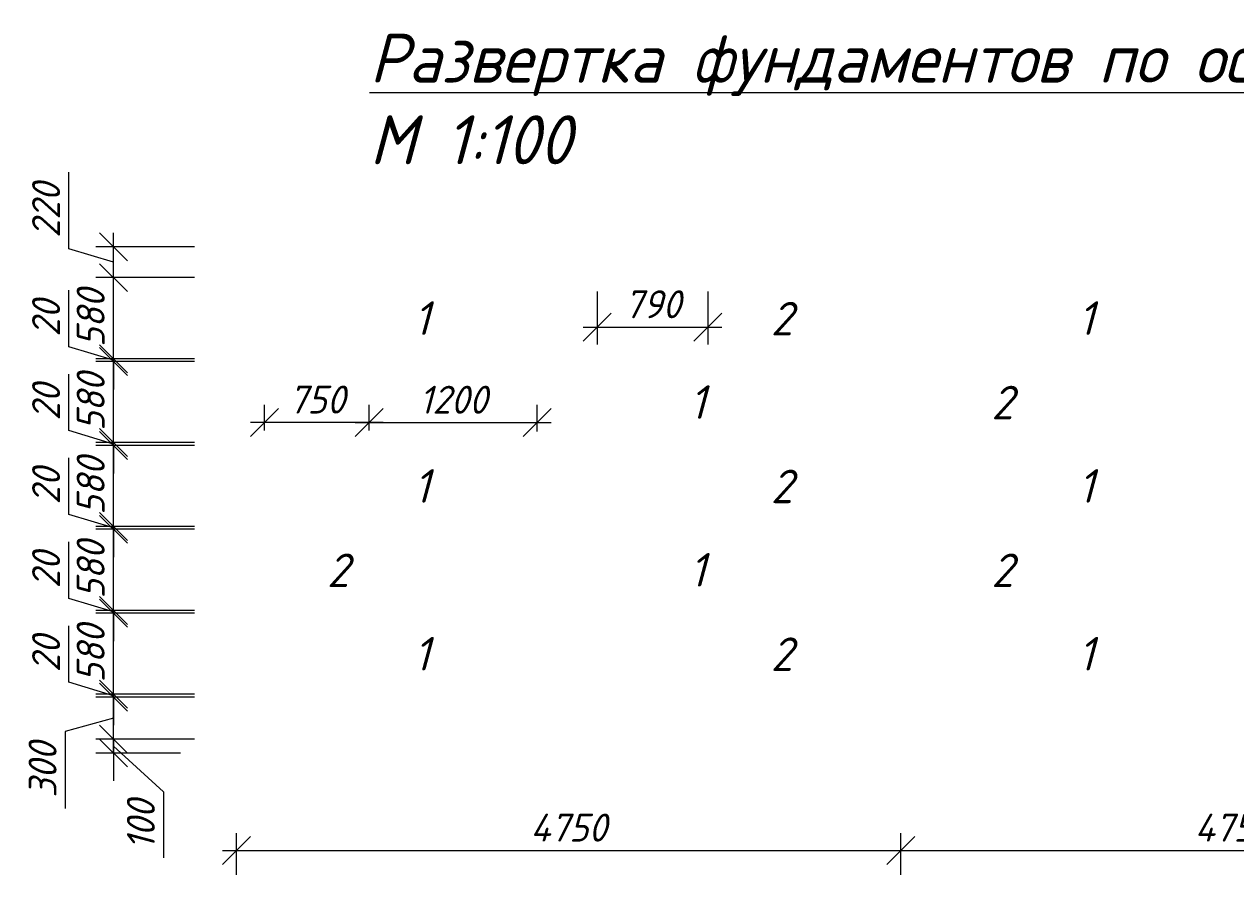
# Model space of a CAD drawing. Header units: millimetres. Extents: x 339888 to 1025294, y -263818 to -40540.
# Drawn here: x 1004120 to 1012783, y -233967 to -227783 of the extents above; entities that cross this region are included whole.
import ezdxf

# ---------------------------------------------------------------- set-up
doc = ezdxf.new("R2010")
doc.units = ezdxf.units.MM
doc.layers.get('0').update_dxf_attribs({"lineweight": 15})
doc.layers.add('0 @ 100', color=7, linetype='Continuous', lineweight=15)
doc.styles.add('ГОСТ 2', font='GOST_Common Italic.ttf', dxfattribs={"height": 2})
doc.styles.add('ГОСТ 3', font='GOST_Common Italic.ttf', dxfattribs={"height": 3})
doc.dimstyles.new('ГОСТ_2К', dxfattribs={"dimtxt": 2, "dimasz": 2, "dimexe": 1.25, "dimexo": 1, "dimtad": 1, "dimdec": 0, "dimtxsty": 'ГОСТ 2', "dimblk": 'OBLIQUE', "dimcen": -2.5, "dimdle": 1, "dimclrd": 251, "dimclre": 251, "dimclrt": 256, "dimadec": 1, "dimazin": 0, "dimtfac": 1, "dimtdec": 0, "dimtmove": 0, "dimatfit": 3, "dimfxl": 1, "dimlwd": 15, "dimlwe": 15, "dimarcsym": 1})

# ---------------------------------------------------------------- blocks, each defined once
blk = doc.blocks.new('_Oblique')
at = {"color": 0, "linetype": 'ByBlock', "lineweight": -2}
blk.add_line((-0.5, -0.5), (0.5, 0.5), dxfattribs=at)
blk = doc.blocks.new('*D235')
at = {"color": 251, "lineweight": 15, "transparency": 16777216}
for p, q in [((1004757.9, -232995.6), (1004757.9, -232495.6)), ((1005338.8, -232595.6), (1004632.9, -232595.6)), ((1004757.9, -232745.6), (1004414.1, -232842.2)), ((1004414.1, -232842.2), (1004414.1, -233392.1)), ((1005338.8, -232895.6), (1004632.9, -232895.6))]:
    blk.add_line(p, q, dxfattribs=at)
at = {"layer": 'Defpoints', "color": 0, "lineweight": 15, "transparency": 16777216}
for p in [(1004757.9, -232595.6), (1005438.8, -232595.6), (1005438.8, -232895.6)]:
    blk.add_point(p, dxfattribs=at)
at = {"color": 251, "lineweight": 15, "transparency": 16777216, "xscale": 200, "yscale": 200, "zscale": 200}
for p, rotation in [((1004757.9, -232595.6), 90), ((1004757.9, -232895.6), 270)]:
    blk.add_blockref('_Oblique', p, dxfattribs=dict(at, rotation=rotation))
at = {"transparency": 16777216, "insert": (1004251.6, -233117.1), "char_height": 200, "attachment_point": 5, "rotation": 90, "style": 'ГОСТ 2'}
blk.add_mtext('300', dxfattribs=at)
blk = doc.blocks.new('*D236')
at = {"color": 251, "lineweight": 15, "transparency": 16777216}
for p, q in [((1004439.1, -232489.9), (1004439.1, -232085.1)), ((1004757.9, -232575.6), (1004757.9, -232375.6)), ((1004757.9, -232585.6), (1004439.1, -232489.9)), ((1005338.8, -232575.6), (1004632.9, -232575.6)), ((1004757.9, -232595.6), (1004757.9, -232575.6)), ((1004757.9, -232595.6), (1004757.9, -232575.6)), ((1005338.8, -232595.6), (1004632.9, -232595.6)), ((1004757.9, -232595.6), (1004757.9, -232795.6))]:
    blk.add_line(p, q, dxfattribs=at)
at = {"layer": 'Defpoints', "color": 0, "lineweight": 15, "transparency": 16777216}
for p in [(1004757.9, -232575.6), (1005438.8, -232575.6), (1005438.8, -232595.6)]:
    blk.add_point(p, dxfattribs=at)
at = {"color": 251, "lineweight": 15, "transparency": 16777216, "xscale": 200, "yscale": 200, "zscale": 200}
for p, rotation in [((1004757.9, -232575.6), 270), ((1004757.9, -232595.6), 90)]:
    blk.add_blockref('_Oblique', p, dxfattribs=dict(at, rotation=rotation))
at = {"transparency": 16777216, "insert": (1004276.6, -232287.5), "char_height": 200, "attachment_point": 5, "rotation": 90, "style": 'ГОСТ 2'}
blk.add_mtext('20', dxfattribs=at)
blk = doc.blocks.new('*D237')
at = {"color": 251, "lineweight": 15, "transparency": 16777216}
for p, q in [((1004757.9, -232675.6), (1004757.9, -231895.6)), ((1005338.8, -231995.6), (1004632.9, -231995.6)), ((1005338.8, -232575.6), (1004632.9, -232575.6))]:
    blk.add_line(p, q, dxfattribs=at)
at = {"layer": 'Defpoints', "color": 0, "lineweight": 15, "transparency": 16777216}
for p in [(1004757.9, -231995.6), (1005438.8, -231995.6), (1005438.8, -232575.6)]:
    blk.add_point(p, dxfattribs=at)
at = {"color": 251, "lineweight": 15, "transparency": 16777216, "xscale": 200, "yscale": 200, "zscale": 200}
for p, rotation in [((1004757.9, -231995.6), 90), ((1004757.9, -232575.6), 270)]:
    blk.add_blockref('_Oblique', p, dxfattribs=dict(at, rotation=rotation))
at = {"transparency": 16777216, "insert": (1004595.4, -232285.6), "char_height": 200, "attachment_point": 5, "rotation": 90, "style": 'ГОСТ 2'}
blk.add_mtext('580', dxfattribs=at)
blk = doc.blocks.new('*D238')
at = {"color": 251, "lineweight": 15, "transparency": 16777216}
for p, q in [((1004439.1, -231889.9), (1004439.1, -231485.1)), ((1004757.9, -231975.6), (1004757.9, -231775.6)), ((1004757.9, -231985.6), (1004439.1, -231889.9)), ((1005338.8, -231975.6), (1004632.9, -231975.6)), ((1004757.9, -231995.6), (1004757.9, -231975.6)), ((1004757.9, -231995.6), (1004757.9, -231975.6)), ((1005338.8, -231995.6), (1004632.9, -231995.6)), ((1004757.9, -231995.6), (1004757.9, -232195.6))]:
    blk.add_line(p, q, dxfattribs=at)
at = {"layer": 'Defpoints', "color": 0, "lineweight": 15, "transparency": 16777216}
for p in [(1004757.9, -231975.6), (1005438.8, -231975.6), (1005438.8, -231995.6)]:
    blk.add_point(p, dxfattribs=at)
at = {"color": 251, "lineweight": 15, "transparency": 16777216, "xscale": 200, "yscale": 200, "zscale": 200}
for p, rotation in [((1004757.9, -231975.6), 270), ((1004757.9, -231995.6), 90)]:
    blk.add_blockref('_Oblique', p, dxfattribs=dict(at, rotation=rotation))
at = {"transparency": 16777216, "insert": (1004276.6, -231687.5), "char_height": 200, "attachment_point": 5, "rotation": 90, "style": 'ГОСТ 2'}
blk.add_mtext('20', dxfattribs=at)
blk = doc.blocks.new('*D239')
at = {"color": 251, "lineweight": 15, "transparency": 16777216}
for p, q in [((1004757.9, -232075.6), (1004757.9, -231295.6)), ((1005338.8, -231395.6), (1004632.9, -231395.6)), ((1005338.8, -231975.6), (1004632.9, -231975.6))]:
    blk.add_line(p, q, dxfattribs=at)
at = {"layer": 'Defpoints', "color": 0, "lineweight": 15, "transparency": 16777216}
for p in [(1004757.9, -231395.6), (1005438.8, -231395.6), (1005438.8, -231975.6)]:
    blk.add_point(p, dxfattribs=at)
at = {"color": 251, "lineweight": 15, "transparency": 16777216, "xscale": 200, "yscale": 200, "zscale": 200}
for p, rotation in [((1004757.9, -231395.6), 90), ((1004757.9, -231975.6), 270)]:
    blk.add_blockref('_Oblique', p, dxfattribs=dict(at, rotation=rotation))
at = {"transparency": 16777216, "insert": (1004595.4, -231685.6), "char_height": 200, "attachment_point": 5, "rotation": 90, "style": 'ГОСТ 2'}
blk.add_mtext('580', dxfattribs=at)
blk = doc.blocks.new('*D240')
at = {"color": 251, "lineweight": 15, "transparency": 16777216}
for p, q in [((1004439.1, -231289.9), (1004439.1, -230885.1)), ((1004757.9, -231375.6), (1004757.9, -231175.6)), ((1004757.9, -231385.6), (1004439.1, -231289.9)), ((1005338.8, -231375.6), (1004632.9, -231375.6)), ((1005338.8, -231395.6), (1004632.9, -231395.6)), ((1004757.9, -231395.6), (1004757.9, -231375.6)), ((1004757.9, -231395.6), (1004757.9, -231375.6)), ((1004757.9, -231395.6), (1004757.9, -231595.6))]:
    blk.add_line(p, q, dxfattribs=at)
at = {"layer": 'Defpoints', "color": 0, "lineweight": 15, "transparency": 16777216}
for p in [(1004757.9, -231375.6), (1005438.8, -231375.6), (1005438.8, -231395.6)]:
    blk.add_point(p, dxfattribs=at)
at = {"color": 251, "lineweight": 15, "transparency": 16777216, "xscale": 200, "yscale": 200, "zscale": 200}
for p, rotation in [((1004757.9, -231375.6), 270), ((1004757.9, -231395.6), 90)]:
    blk.add_blockref('_Oblique', p, dxfattribs=dict(at, rotation=rotation))
at = {"transparency": 16777216, "insert": (1004276.6, -231087.5), "char_height": 200, "attachment_point": 5, "rotation": 90, "style": 'ГОСТ 2'}
blk.add_mtext('20', dxfattribs=at)
blk = doc.blocks.new('*D241')
at = {"color": 251, "lineweight": 15, "transparency": 16777216}
for p, q in [((1004757.9, -231475.6), (1004757.9, -230695.6)), ((1005338.8, -230795.6), (1004632.9, -230795.6)), ((1005338.8, -231375.6), (1004632.9, -231375.6))]:
    blk.add_line(p, q, dxfattribs=at)
at = {"layer": 'Defpoints', "color": 0, "lineweight": 15, "transparency": 16777216}
for p in [(1004757.9, -230795.6), (1005438.8, -230795.6), (1005438.8, -231375.6)]:
    blk.add_point(p, dxfattribs=at)
at = {"color": 251, "lineweight": 15, "transparency": 16777216, "xscale": 200, "yscale": 200, "zscale": 200}
for p, rotation in [((1004757.9, -230795.6), 90), ((1004757.9, -231375.6), 270)]:
    blk.add_blockref('_Oblique', p, dxfattribs=dict(at, rotation=rotation))
at = {"transparency": 16777216, "insert": (1004595.4, -231085.6), "char_height": 200, "attachment_point": 5, "rotation": 90, "style": 'ГОСТ 2'}
blk.add_mtext('580', dxfattribs=at)
blk = doc.blocks.new('*D242')
at = {"color": 251, "lineweight": 15, "transparency": 16777216}
for p, q in [((1004439.1, -230689.9), (1004439.1, -230285.1)), ((1004757.9, -230775.6), (1004757.9, -230575.6)), ((1004757.9, -230785.6), (1004439.1, -230689.9)), ((1005338.8, -230775.6), (1004632.9, -230775.6)), ((1005338.8, -230795.6), (1004632.9, -230795.6)), ((1004757.9, -230795.6), (1004757.9, -230775.6)), ((1004757.9, -230795.6), (1004757.9, -230775.6)), ((1004757.9, -230795.6), (1004757.9, -230995.6))]:
    blk.add_line(p, q, dxfattribs=at)
at = {"layer": 'Defpoints', "color": 0, "lineweight": 15, "transparency": 16777216}
for p in [(1004757.9, -230775.6), (1005438.8, -230775.6), (1005438.8, -230795.6)]:
    blk.add_point(p, dxfattribs=at)
at = {"color": 251, "lineweight": 15, "transparency": 16777216, "xscale": 200, "yscale": 200, "zscale": 200}
for p, rotation in [((1004757.9, -230775.6), 270), ((1004757.9, -230795.6), 90)]:
    blk.add_blockref('_Oblique', p, dxfattribs=dict(at, rotation=rotation))
at = {"transparency": 16777216, "insert": (1004276.6, -230487.5), "char_height": 200, "attachment_point": 5, "rotation": 90, "style": 'ГОСТ 2'}
blk.add_mtext('20', dxfattribs=at)
blk = doc.blocks.new('*D243')
at = {"color": 251, "lineweight": 15, "transparency": 16777216}
for p, q in [((1004757.9, -230875.6), (1004757.9, -230095.6)), ((1005338.8, -230195.6), (1004632.9, -230195.6)), ((1005338.8, -230775.6), (1004632.9, -230775.6))]:
    blk.add_line(p, q, dxfattribs=at)
at = {"layer": 'Defpoints', "color": 0, "lineweight": 15, "transparency": 16777216}
for p in [(1004757.9, -230195.6), (1005438.8, -230195.6), (1005438.8, -230775.6)]:
    blk.add_point(p, dxfattribs=at)
at = {"color": 251, "lineweight": 15, "transparency": 16777216, "xscale": 200, "yscale": 200, "zscale": 200}
for p, rotation in [((1004757.9, -230195.6), 90), ((1004757.9, -230775.6), 270)]:
    blk.add_blockref('_Oblique', p, dxfattribs=dict(at, rotation=rotation))
at = {"transparency": 16777216, "insert": (1004595.4, -230485.6), "char_height": 200, "attachment_point": 5, "rotation": 90, "style": 'ГОСТ 2'}
blk.add_mtext('580', dxfattribs=at)
blk = doc.blocks.new('*D244')
at = {"color": 251, "lineweight": 15, "transparency": 16777216}
for p, q in [((1004439.1, -230089.9), (1004439.1, -229685.1)), ((1004757.9, -230175.6), (1004757.9, -229975.6)), ((1004757.9, -230185.6), (1004439.1, -230089.9)), ((1005338.8, -230175.6), (1004632.9, -230175.6)), ((1005338.8, -230195.6), (1004632.9, -230195.6)), ((1004757.9, -230195.6), (1004757.9, -230175.6)), ((1004757.9, -230195.6), (1004757.9, -230175.6)), ((1004757.9, -230195.6), (1004757.9, -230395.6))]:
    blk.add_line(p, q, dxfattribs=at)
at = {"layer": 'Defpoints', "color": 0, "lineweight": 15, "transparency": 16777216}
for p in [(1004757.9, -230175.6), (1005438.8, -230175.6), (1005438.8, -230195.6)]:
    blk.add_point(p, dxfattribs=at)
at = {"color": 251, "lineweight": 15, "transparency": 16777216, "xscale": 200, "yscale": 200, "zscale": 200}
for p, rotation in [((1004757.9, -230175.6), 270), ((1004757.9, -230195.6), 90)]:
    blk.add_blockref('_Oblique', p, dxfattribs=dict(at, rotation=rotation))
at = {"transparency": 16777216, "insert": (1004276.6, -229887.5), "char_height": 200, "attachment_point": 5, "rotation": 90, "style": 'ГОСТ 2'}
blk.add_mtext('20', dxfattribs=at)
blk = doc.blocks.new('*D245')
at = {"color": 251, "lineweight": 15, "transparency": 16777216}
for p, q in [((1004757.9, -230275.6), (1004757.9, -229495.6)), ((1005338.8, -229595.6), (1004632.9, -229595.6)), ((1005338.8, -230175.6), (1004632.9, -230175.6))]:
    blk.add_line(p, q, dxfattribs=at)
at = {"layer": 'Defpoints', "color": 0, "lineweight": 15, "transparency": 16777216}
for p in [(1004757.9, -229595.6), (1005438.8, -229595.6), (1005438.8, -230175.6)]:
    blk.add_point(p, dxfattribs=at)
at = {"color": 251, "lineweight": 15, "transparency": 16777216, "xscale": 200, "yscale": 200, "zscale": 200}
for p, rotation in [((1004757.9, -229595.6), 90), ((1004757.9, -230175.6), 270)]:
    blk.add_blockref('_Oblique', p, dxfattribs=dict(at, rotation=rotation))
at = {"transparency": 16777216, "insert": (1004595.4, -229885.6), "char_height": 200, "attachment_point": 5, "rotation": 90, "style": 'ГОСТ 2'}
blk.add_mtext('580', dxfattribs=at)
blk = doc.blocks.new('*D246')
at = {"color": 251, "lineweight": 15, "transparency": 16777216}
for p, q in [((1004439.1, -229389.9), (1004439.1, -228840.1)), ((1004757.9, -229695.6), (1004757.9, -229275.6)), ((1005338.8, -229375.6), (1004632.9, -229375.6)), ((1004757.9, -229485.6), (1004439.1, -229389.9)), ((1005338.8, -229595.6), (1004632.9, -229595.6))]:
    blk.add_line(p, q, dxfattribs=at)
at = {"layer": 'Defpoints', "color": 0, "lineweight": 15, "transparency": 16777216}
for p in [(1004757.9, -229375.6), (1005438.8, -229375.6), (1005438.8, -229595.6)]:
    blk.add_point(p, dxfattribs=at)
at = {"color": 251, "lineweight": 15, "transparency": 16777216, "xscale": 200, "yscale": 200, "zscale": 200}
for p, rotation in [((1004757.9, -229375.6), 90), ((1004757.9, -229595.6), 270)]:
    blk.add_blockref('_Oblique', p, dxfattribs=dict(at, rotation=rotation))
at = {"transparency": 16777216, "insert": (1004276.6, -229115), "char_height": 200, "attachment_point": 5, "rotation": 90, "style": 'ГОСТ 2'}
blk.add_mtext('220', dxfattribs=at)
blk = doc.blocks.new('*D247')
at = {"color": 251, "lineweight": 15, "transparency": 16777216}
for p, q in [((1004757.9, -232895.6), (1004757.9, -232695.6)), ((1005238.8, -232895.6), (1004632.9, -232895.6)), ((1004757.9, -232895.6), (1004757.9, -232995.6)), ((1004757.9, -232895.6), (1004757.9, -232995.6)), ((1005238.8, -232995.6), (1004632.9, -232995.6)), ((1004757.9, -232945.6), (1005116.8, -233274.2)), ((1004757.9, -232995.6), (1004757.9, -233195.6)), ((1005116.8, -233274.2), (1005116.8, -233745.6))]:
    blk.add_line(p, q, dxfattribs=at)
at = {"layer": 'Defpoints', "color": 0, "lineweight": 15, "transparency": 16777216}
for p in [(1005338.8, -232895.6), (1004757.9, -232995.6), (1005338.8, -232995.6)]:
    blk.add_point(p, dxfattribs=at)
at = {"color": 251, "lineweight": 15, "transparency": 16777216, "xscale": 200, "yscale": 200, "zscale": 200}
for p, rotation in [((1004757.9, -232895.6), 270), ((1004757.9, -232995.6), 90)]:
    blk.add_blockref('_Oblique', p, dxfattribs=dict(at, rotation=rotation))
at = {"transparency": 16777216, "insert": (1004954.3, -233509.9), "char_height": 200, "attachment_point": 5, "rotation": 90, "style": 'ГОСТ 2'}
blk.add_mtext('100', dxfattribs=at)
blk = doc.blocks.new('*D248')
at = {"color": 251, "lineweight": 15, "transparency": 16777216}
for p, q in [((1005637.1, -233866.7), (1005637.1, -233568)), ((1010387.1, -233866.7), (1010387.1, -233568)), ((1005537.1, -233693), (1010487.1, -233693))]:
    blk.add_line(p, q, dxfattribs=at)
at = {"layer": 'Defpoints', "color": 0, "lineweight": 15, "transparency": 16777216}
for p in [(1010387.1, -233693), (1005637.1, -233966.7), (1010387.1, -233966.7)]:
    blk.add_point(p, dxfattribs=at)
at = {"color": 251, "lineweight": 15, "transparency": 16777216, "xscale": 200, "yscale": 200, "zscale": 200, "rotation": 180}
blk.add_blockref('_Oblique', (1005637.1, -233693), dxfattribs=at)
at = {"color": 251, "lineweight": 15, "transparency": 16777216, "xscale": 200, "yscale": 200, "zscale": 200}
blk.add_blockref('_Oblique', (1010387.1, -233693), dxfattribs=at)
at = {"transparency": 16777216, "insert": (1008012.1, -233529.2), "char_height": 200, "attachment_point": 5, "style": 'ГОСТ 2'}
blk.add_mtext('4750', dxfattribs=at)
blk = doc.blocks.new('*D249')
at = {"color": 251, "lineweight": 15, "transparency": 16777216}
for p, q in [((1010387.1, -233866.7), (1010387.1, -233568)), ((1015137.1, -233866.7), (1015137.1, -233568)), ((1010287.1, -233693), (1015237.1, -233693))]:
    blk.add_line(p, q, dxfattribs=at)
at = {"layer": 'Defpoints', "color": 0, "lineweight": 15, "transparency": 16777216}
for p in [(1015137.1, -233693), (1010387.1, -233966.7), (1015137.1, -233966.7)]:
    blk.add_point(p, dxfattribs=at)
at = {"color": 251, "lineweight": 15, "transparency": 16777216, "xscale": 200, "yscale": 200, "zscale": 200, "rotation": 180}
blk.add_blockref('_Oblique', (1010387.1, -233693), dxfattribs=at)
at = {"color": 251, "lineweight": 15, "transparency": 16777216, "xscale": 200, "yscale": 200, "zscale": 200}
blk.add_blockref('_Oblique', (1015137.1, -233693), dxfattribs=at)
at = {"transparency": 16777216, "insert": (1012762.1, -233529.2), "char_height": 200, "attachment_point": 5, "style": 'ГОСТ 2'}
blk.add_mtext('4750', dxfattribs=at)
blk = doc.blocks.new('*D251')
at = {"color": 251, "lineweight": 15, "transparency": 16777216}
for p, q in [((1006587.1, -230689.9), (1006587.1, -230506.1)), ((1007787.1, -230695.4), (1007787.1, -230506.1)), ((1006487.1, -230631.1), (1007887.1, -230631.1))]:
    blk.add_line(p, q, dxfattribs=at)
at = {"layer": 'Defpoints', "color": 0, "lineweight": 15, "transparency": 16777216}
for p in [(1007787.1, -230631.1), (1006587.1, -230789.9), (1007787.1, -230795.4)]:
    blk.add_point(p, dxfattribs=at)
at = {"color": 251, "lineweight": 15, "transparency": 16777216, "xscale": 200, "yscale": 200, "zscale": 200, "rotation": 180}
blk.add_blockref('_Oblique', (1006587.1, -230631.1), dxfattribs=at)
at = {"color": 251, "lineweight": 15, "transparency": 16777216, "xscale": 200, "yscale": 200, "zscale": 200}
blk.add_blockref('_Oblique', (1007787.1, -230631.1), dxfattribs=at)
at = {"transparency": 16777216, "insert": (1007187.1, -230468.6), "char_height": 200, "attachment_point": 5, "style": 'ГОСТ 2'}
blk.add_mtext('1200', dxfattribs=at)
blk = doc.blocks.new('*D252')
at = {"color": 251, "lineweight": 15, "transparency": 16777216}
for p, q in [((1005837.5, -230689.9), (1005837.5, -230506.1)), ((1006587.1, -230689.9), (1006587.1, -230506.1)), ((1006687.1, -230631.1), (1005737.5, -230631.1))]:
    blk.add_line(p, q, dxfattribs=at)
at = {"layer": 'Defpoints', "color": 0, "lineweight": 15, "transparency": 16777216}
for p in [(1005837.5, -230631.1), (1005837.5, -230789.9), (1006587.1, -230789.9)]:
    blk.add_point(p, dxfattribs=at)
at = {"color": 251, "lineweight": 15, "transparency": 16777216, "xscale": 200, "yscale": 200, "zscale": 200, "rotation": 180}
blk.add_blockref('_Oblique', (1005837.5, -230631.1), dxfattribs=at)
at = {"color": 251, "lineweight": 15, "transparency": 16777216, "xscale": 200, "yscale": 200, "zscale": 200}
blk.add_blockref('_Oblique', (1006587.1, -230631.1), dxfattribs=at)
at = {"transparency": 16777216, "insert": (1006212.3, -230467.3), "char_height": 200, "attachment_point": 5, "style": 'ГОСТ 2'}
blk.add_mtext('750', dxfattribs=at)
blk = doc.blocks.new('*D253')
at = {"color": 251, "lineweight": 15, "transparency": 16777216}
for p, q in [((1008217.5, -229695.6), (1008217.5, -230074.6)), ((1009007.1, -229695.6), (1009007.1, -230074.6)), ((1008117.5, -229949.6), (1009107.1, -229949.6))]:
    blk.add_line(p, q, dxfattribs=at)
at = {"layer": 'Defpoints', "color": 0, "lineweight": 15, "transparency": 16777216}
for p in [(1008217.5, -229595.6), (1009007.1, -229595.6), (1009007.1, -229949.6)]:
    blk.add_point(p, dxfattribs=at)
at = {"color": 251, "lineweight": 15, "transparency": 16777216, "xscale": 200, "yscale": 200, "zscale": 200, "rotation": 180}
blk.add_blockref('_Oblique', (1008217.5, -229949.6), dxfattribs=at)
at = {"color": 251, "lineweight": 15, "transparency": 16777216, "xscale": 200, "yscale": 200, "zscale": 200}
blk.add_blockref('_Oblique', (1009007.1, -229949.6), dxfattribs=at)
at = {"transparency": 16777216, "insert": (1008612.3, -229785.8), "char_height": 200, "attachment_point": 5, "style": 'ГОСТ 2'}
blk.add_mtext('790', dxfattribs=at)

msp = doc.modelspace()

# ---------------------------------------------------------------- texts
at = {"layer": '0 @ 100', "style": 'ГОСТ 3'}
for s, p in [('1', (1006905.45988, -230005.15081)), ('2', (1009458.25129, -230008.78628)), ('1', (1011655.20449, -230005.15081)), ('1', (1008877.07618, -230605.15081)), ('2', (1011035.23793, -230608.78628)), ('1', (1006905.45989, -231205.15081)), ('2', (1009458.25129, -231208.78628)), ('1', (1011655.20451, -231205.15081)), ('2', (1006285.49331, -231808.78628)), ('1', (1008877.07618, -231805.15081)), ('2', (1011035.23793, -231808.78628)), ('1', (1006905.45989, -232405.15081)), ('2', (1009458.25129, -232408.78628)), ('1', (1011655.20451, -232405.15081))]:
    msp.add_text(s, height=240, dxfattribs=at).set_placement(p)
at = {"layer": '0 @ 100', "insert": (1006501.00485, -227850.97621), "char_height": 350, "attachment_point": 1, "style": 'ГОСТ 3'}
msp.add_mtext_dynamic_manual_height_columns('\\pi88.048;{\\LРазвертка фундаментов по оси "4"\\P\\pi3335.6;}М 1:100', width=8078.4071459, gutter_width=1500, heights=[0], dxfattribs=at)

# ---------------------------------------------------------------- dimensions: what is measured, and where the dimension line sits
at = {"layer": '0 @ 100'}
for base, p1, p2, picture, middle in [((1004757.88733, -229375.57141), (1005438.76251, -229595.57141), (1005438.76251, -229375.57141), '*D246', (1004276.63733, -229327.44641)), ((1004757.88733, -230175.57141), (1005438.76251, -230195.57141), (1005438.76251, -230175.57141), '*D244', (1004276.63733, -230027.44641)), ((1004757.88733, -230775.57141), (1005438.76251, -230795.57141), (1005438.76251, -230775.57141), '*D242', (1004276.63733, -230627.44641)), ((1004757.88733, -231375.57141), (1005438.76251, -231395.57141), (1005438.76251, -231375.57141), '*D240', (1004276.63733, -231227.44641)), ((1004757.88733, -231975.57141), (1005438.76251, -231995.57141), (1005438.76251, -231975.57141), '*D238', (1004276.63733, -231827.44641)), ((1004757.88733, -232575.57141), (1005438.76251, -232595.57141), (1005438.76251, -232575.57141), '*D236', (1004276.63733, -232427.44641))]:
    dim = msp.add_linear_dim(base=base, p1=p1, p2=p2, angle=90, dimstyle='ГОСТ_2К', override={"dimscale": 100, "dimtix": 0, "dimtofl": 1, "dimtmove": 1, "dimatfit": 3}, dxfattribs=at)
    dim.commit()
    dim.dimension.update_dxf_attribs({"geometry": picture, "text_midpoint": middle})
for base, p1, p2, picture, middle in [((1004757.88733, -229595.57141), (1005438.76251, -230175.57141), (1005438.76251, -229595.57141), '*D245', (1004757.88733, -229885.57141)), ((1004757.88733, -230195.57141), (1005438.76251, -230775.57141), (1005438.76251, -230195.57141), '*D243', (1004757.88733, -230485.57141)), ((1004757.88733, -230795.57141), (1005438.76251, -231375.57141), (1005438.76251, -230795.57141), '*D241', (1004757.88733, -231085.57141)), ((1004757.88733, -231395.57141), (1005438.76251, -231975.57141), (1005438.76251, -231395.57141), '*D239', (1004757.88733, -231685.57141)), ((1004757.88733, -231995.57141), (1005438.76251, -232575.57141), (1005438.76251, -231995.57141), '*D237', (1004757.88733, -232285.57141)), ((1004757.88733, -232595.57141), (1005438.76251, -232895.57141), (1005438.76251, -232595.57141), '*D235', (1004414.13733, -232904.70594)), ((1004757.88733, -232995.57141), (1005338.76251, -232895.57141), (1005338.76251, -232995.57141), '*D247', (1005116.84164, -233336.7205))]:
    dim = msp.add_linear_dim(base=base, p1=p1, p2=p2, angle=90, dimstyle='ГОСТ_2К', override={"dimscale": 100, "dimtix": 0, "dimtofl": 1, "dimtmove": 1, "dimatfit": 3}, dxfattribs=at)
    dim.commit()
    dim.dimension.update_dxf_attribs({"geometry": picture, "text_midpoint": middle, "dimtype": 160})
for base, p1, p2, override, picture, middle in [((1009007.14541, -229949.58221), (1008217.5291, -229595.57141), (1009007.14541, -229595.57141), {"dimscale": 100, "dimtix": 0, "dimtofl": 1, "dimtmove": 0, "dimatfit": 3}, '*D253', (1008612.33725, -229785.79433)), ((1005837.52911, -230631.06195), (1006587.14437, -230789.94236), (1005837.52911, -230789.94181), {"dimscale": 100, "dimtix": 0, "dimtofl": 1, "dimtmove": 0, "dimatfit": 3}, '*D252', (1006212.33674, -230467.27407)), ((1007787.14421, -230631.06195), (1006587.14437, -230789.94236), (1007787.14421, -230795.37377), {"dimscale": 100, "dimtix": 0, "dimtofl": 1, "dimtmove": 0, "dimatfit": 3}, '*D251', (1007187.14429, -230468.56195)), ((1010387.14541, -233692.95727), (1005637.14541, -233966.72523), (1010387.14541, -233966.72523), {"dimscale": 100, "dimtix": 0, "dimtofl": 1, "dimtmove": 0, "dimatfit": 3}, '*D248', (1008012.14541, -233529.16939)), ((1015137.14541, -233692.95727), (1010387.14541, -233966.72523), (1015137.14541, -233966.72523), {"dimscale": 100, "dimtix": 0, "dimtofl": 1, "dimtmove": 1, "dimatfit": 3}, '*D249', (1012762.14541, -233529.16939))]:
    dim = msp.add_linear_dim(base=base, p1=p1, p2=p2, dimstyle='ГОСТ_2К', override=override, dxfattribs=at)
    dim.commit()
    dim.dimension.update_dxf_attribs({"geometry": picture, "text_midpoint": middle})

doc.saveas('drawing.dxf')
